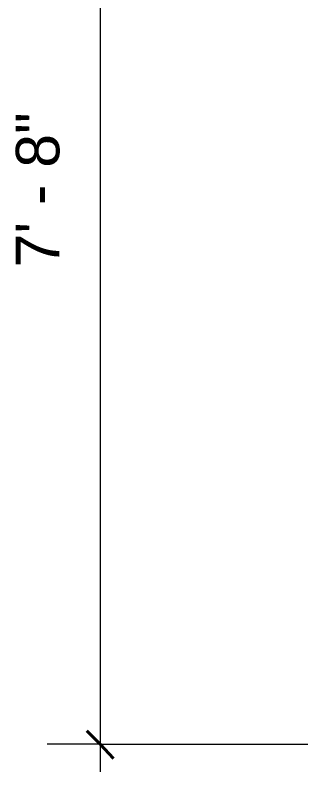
# Model space of a CAD drawing. Header units: inches. Extents: x -6061 to 13621, y -296 to 7483.
# Drawn here: x 12021.4 to 12046, y -123.8 to -60.1 of the extents above; entities that cross this region are included whole.
import ezdxf

# ---------------------------------------------------------------- set-up
doc = ezdxf.new("R2010")
doc.units = ezdxf.units.IN
doc.header["$MEASUREMENT"] = 0
doc.layers.get('0').update_dxf_attribs({"linetype": 'CONTINUOUS'})
doc.styles.add('Arial$001H0', font='arial.ttf')

msp = doc.modelspace()

# ---------------------------------------------------------------- linework, layer by layer
at = {"color": 7, "linetype": 'Continuous', "lineweight": 9, "true_color": 0x000007}
for p, q in [((12028.54216, -27.21259), (12028.54216, -123.80173)), ((12028.54216, -121.47911), (12024.05709, -121.47911)), ((12028.54216, -121.47911), (12046.00189, -121.47911))]:
    msp.add_line(p, q, dxfattribs=at)
at = {"color": 7, "linetype": 'Continuous', "lineweight": 40, "true_color": 0x000007}
for q in [(12027.4209, -120.35784), (12029.66343, -122.68047)]:
    msp.add_line((12028.54216, -121.47911), q, dxfattribs=at)

# ---------------------------------------------------------------- texts
at = {"color": 7, "true_color": 0x000007, "style": 'Arial$001H0'}
msp.add_text('7\' - 8"', height=3.667117, rotation=90, dxfattribs=at).set_placement((12025.09822, -81.35383))

doc.saveas('drawing.dxf')
